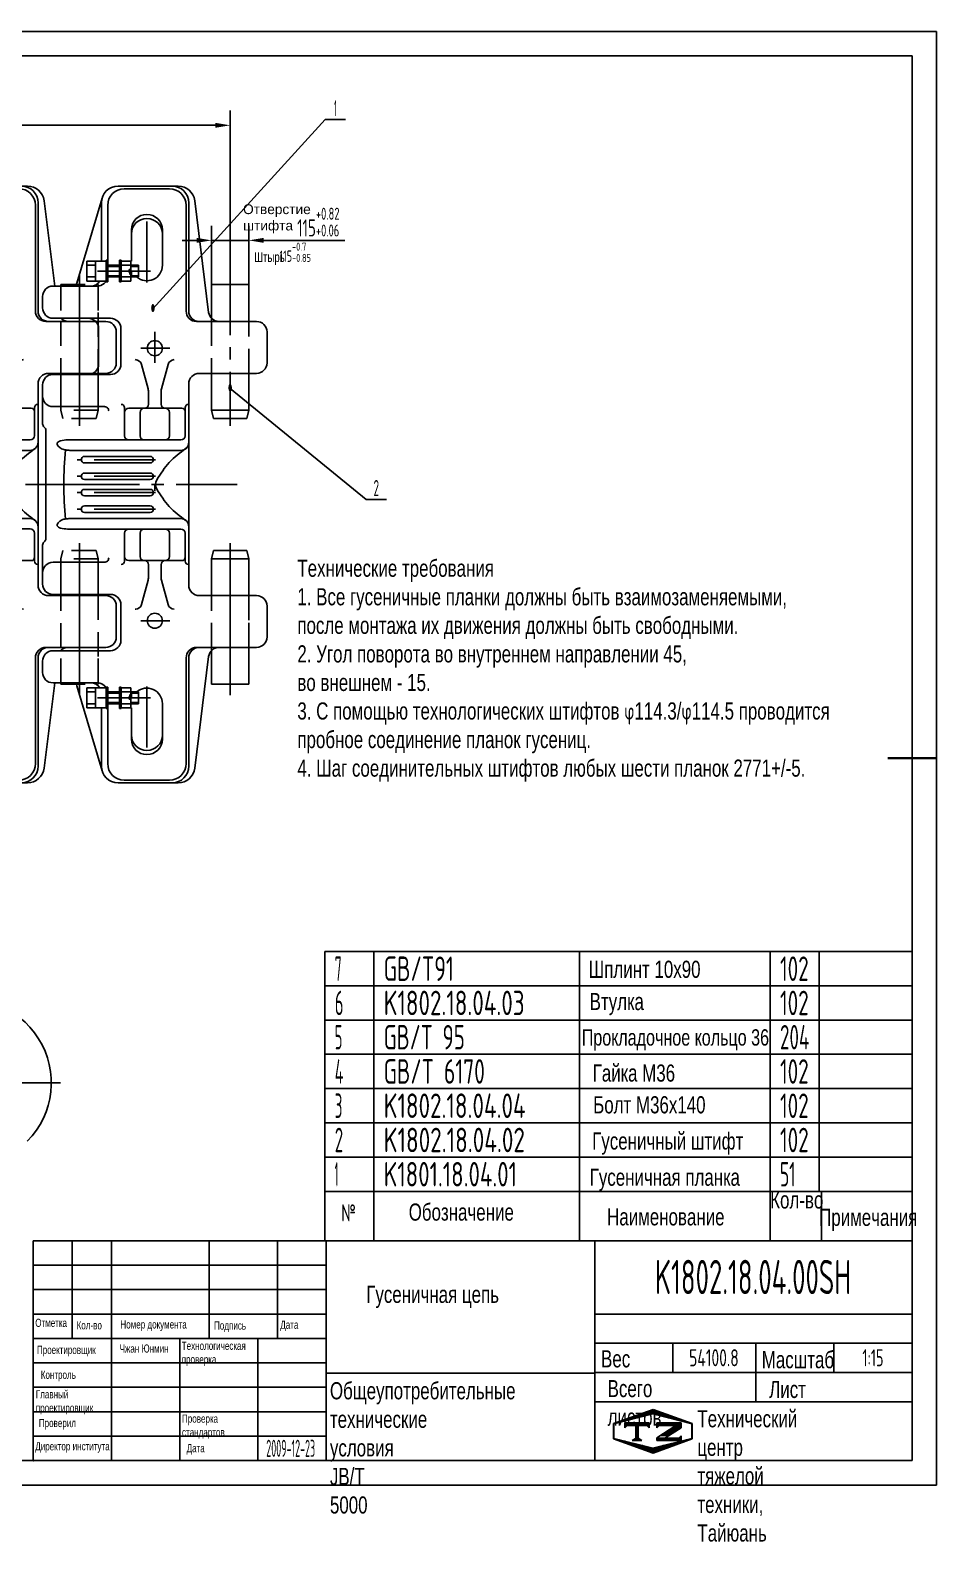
# Model space of a CAD drawing. Header units: millimetres. Extents: x -4 to 6304, y -174 to 4459.
# Drawn here: x 3521 to 6304, y -174 to 4459 of the extents above; entities that cross this region are included whole.
import ezdxf
from ezdxf.enums import TextEntityAlignment as Align

# ---------------------------------------------------------------- set-up
doc = ezdxf.new("R2010")
doc.units = ezdxf.units.MM
doc.header["$LTSCALE"] = 150
doc.linetypes.add('F', pattern=[0.75, 0.5, -0.25])
doc.linetypes.add('G', pattern=[2, 1.25, -0.25, 0.25, -0.25])
for name, color, linetype in [('01', 7, 'Continuous'), ('02', 1, 'Continuous'), ('04', 2, 'F'), ('05', 4, 'G'), ('08', 1, 'Continuous'), ('11', 3, 'Continuous'), ('THICK', 7, 'Continuous')]:
    doc.layers.add(name, color=color, linetype=linetype)
doc.styles.get("Standard").update_dxf_attribs({"font": 'isocp', "width": 0.707, "bigfont": 'intecad.shx'})
doc.dimstyles.new('INTE', dxfattribs={"dimscale": 15, "dimtxt": 3.5, "dimasz": 3, "dimexe": 3, "dimexo": 0, "dimgap": 1, "dimtad": 1, "dimdec": 3, "dimdsep": 46, "dimtxsty": 'Standard', "dimcen": 0, "dimclrd": 1, "dimclre": 1, "dimclrt": 3, "dimaunit": 1, "dimadec": 0, "dimazin": 0, "dimtfac": 1, "dimtmove": 0, "dimatfit": 0, "dimfxl": 1, "dimarcsym": 0})

# ---------------------------------------------------------------- blocks, each defined once
blk = doc.blocks.new('ytyyuyu')
for p, q in [((3306.2, 3276.2), (3121.5, 3276.2)), ((3279.3, 3268.2), (3140.8, 3268.2)), ((3306.2, 1447.2), (3121.5, 1447.2)), ((3279.3, 1455.2), (3140.8, 1455.2))]:
    blk.add_line(p, q)
at = {"layer": '01'}
for p, q in [((2995.5, 2979), (3072.6, 3239.6)), ((3070.5, 3225.2), (3070.5, 3046.1)), ((3356.8, 3231.4), (3389.3, 2969.7)), ((3257.5, 3141.9), (3257.5, 3033.4)), ((3057.8, 2969.7), (2922.3, 2969.7)), ((3098.3, 2871.2), (2922.3, 2871.2)), ((3546.3, 2861.2), (3362.3, 2861.2)), ((3174.4, 2744.2), (3175.7, 2744.1)), ((3098.3, 2698.7), (2922.3, 2698.7)), ((3213.6, 2655), (3193.7, 2729.3)), ((3255, 2655), (3274.8, 2729.3)), ((3546.3, 2702.2), (3370.3, 2702.2)), ((3215.3, 2608.2), (3215.3, 2642.1)), ((3253.3, 2608.2), (3253.3, 2642.1)), ((3080, 2600.2), (2922.3, 2600.2)), ((3141.2, 2597.2), (3141.2, 2511.2)), ((3317.3, 2595.2), (3154.2, 2595.2)), ((3327.3, 2597.2), (3327.3, 2511.2)), ((3338.3, 2607.2), (3337.3, 2607.2)), ((3189.1, 2582.2), (3189.1, 2511.2)), ((3279.5, 2582.2), (3279.5, 2511.2)), ((2900.3, 2527.2), (2900.3, 2196.2)), ((3314.3, 2498.2), (2966, 2498.2)), ((2979.6, 2466.1), (2974.1, 2466.1)), ((3313.3, 2466.1), (2979.6, 2466.1)), ((3330.9, 2473.4), (3327.8, 2470.8)), ((3220.3, 2447.7), (3018.3, 2447.7)), ((3220.3, 2427.7), (3018.3, 2427.7)), ((3220.3, 2396.7), (3018.3, 2396.7)), ((3220.3, 2376.7), (3018.3, 2376.7)), ((3220.3, 2346.7), (3018.3, 2346.7)), ((3220.3, 2326.7), (3018.3, 2326.7)), ((3234.3, 2361.7), (3234.3, 2341.7)), ((3254.3, 2361.7), (3234.3, 2361.7)), ((3220.3, 2295.7), (3018.3, 2295.7)), ((3220.3, 2275.7), (3018.3, 2275.7)), ((3314.3, 2225.2), (2966, 2225.2)), ((3313.3, 2257.2), (2974.1, 2257.2)), ((3330.9, 2249.9), (3327.8, 2252.5)), ((3141.2, 2126.1), (3141.2, 2212.2)), ((3189.1, 2141.2), (3189.1, 2212.2)), ((3279.5, 2141.2), (3279.5, 2212.2)), ((3327.3, 2126.1), (3327.3, 2212.2)), ((3080, 2123.2), (2922.3, 2123.2)), ((3317.3, 2128.2), (3154.2, 2128.2)), ((3215.3, 2115.2), (3215.3, 2081.2)), ((3253.3, 2115.2), (3253.3, 2081.2)), ((3338.3, 2116.1), (3337.3, 2116.1)), ((3213.6, 2068.3), (3193.7, 1994)), ((3255, 2068.3), (3274.8, 1994)), ((3098.3, 2024.7), (2922.3, 2024.7)), ((3546.3, 2021.2), (3370.3, 2021.2)), ((3174.4, 1979.2), (3175.7, 1979.2)), ((3546.3, 1862.2), (3362.3, 1862.2)), ((3098.3, 1852.2), (2922.3, 1852.2)), ((3057.8, 1753.7), (2922.3, 1753.7)), ((2995.5, 1744.3), (3072.6, 1483.7)), ((3356.8, 1491.9), (3389.3, 1753.7)), ((3070.5, 1498.2), (3070.5, 1677.3)), ((3257.5, 1581.4), (3257.5, 1689.9))]:
    blk.add_line(p, q, dxfattribs=at)
at = {"layer": '01', "color": 7, "linetype": 'Continuous'}
for p, q in [((3089.8, 3033.7), (3089.8, 3217.2)), ((3330.3, 2893.2), (3330.3, 3217.2)), ((3338.3, 2893.2), (3338.3, 3225.2)), ((3162.5, 3046.1), (3162.5, 3141.9)), ((2890.3, 2903.2), (2890.3, 2937.7)), ((3130.3, 2839.2), (3130.3, 2730.7)), ((3578.3, 2734.2), (3578.3, 2829.2)), ((2890.3, 2547.7), (2890.3, 2666.7)), ((3338.3, 2053.2), (3338.3, 2670.2)), ((2890.3, 2056.7), (2890.3, 2175.7)), ((3130.3, 1884.2), (3130.3, 1992.7)), ((3578.3, 1989.2), (3578.3, 1894.2)), ((2890.3, 1785.7), (2890.3, 1820.2)), ((2890.3, 1820.2), (2890.3, 1785.7)), ((3330.3, 1830.2), (3330.3, 1506.2)), ((3338.3, 1830.2), (3338.3, 1498.2)), ((3089.8, 1689.7), (3089.8, 1506.2)), ((3162.5, 1677.3), (3162.5, 1581.4))]:
    blk.add_line(p, q, dxfattribs=at)
at = {"layer": '01'}
for centre in [(3234.3, 2779.3), (3234.3, 1944.1)]:
    blk.add_circle(centre, 23, dxfattribs=at)
for centre, radius, start, end in [((3121.5, 3225.2), 51, 90, 180), ((3140.8, 3217.2), 51, 90, 180), ((3279.3, 3217.2), 51, 0, 90), ((3287.3, 3225.2), 51, 0, 90), ((3306.2, 3225.2), 51, 7.074, 90), ((3210, 3141.9), 47.5, 0, 180), ((3210, 3129.5), 47.5, 0, 180), ((3210, 3033.4), 47.5, 228.724, 0), ((2922.3, 2937.7), 32, 90, 180), ((2983.1, 2982.7), 13, 270, 343.5235), ((3038.5, 3001.7), 32, 270, 329.1799), ((3057.8, 3001.7), 32, 270, 352.8192), ((2922.3, 2903.2), 32, 180, 270), ((3362.3, 2893.2), 32, 180, 270), ((3370.3, 2893.2), 32, 180, 270), ((3098.3, 2839.2), 32, 0, 90), ((3431, 2893.2), 32, 223.4325, 270), ((3546.3, 2829.2), 32, 0, 90), ((3174.4, 2724.2), 20, 14.9501, 90), ((3294.1, 2724.2), 20, 90, 165.0499), ((3546.3, 2734.2), 32, 270, 0), ((2922.3, 2666.7), 32, 90, 180), ((3098.3, 2730.7), 32, 270, 0), ((3370.3, 2670.2), 32, 90, 180), ((3165.3, 2642.1), 50, 0, 14.9501), ((3303.3, 2642.1), 50, 165.0499, 180), ((2922.3, 2632.2), 32, 180, 270), ((3080, 2587.2), 13, 358.9191, 90), ((3131.2, 2597.2), 10, 0, 90), ((3154.2, 2582.2), 13, 90, 180), ((3202.1, 2582.2), 13, 90, 180), ((3202.3, 2608.2), 13, 270, 0), ((3266.3, 2608.2), 13, 180, 270), ((3266.5, 2582.2), 13, 0, 90), ((3317.3, 2585.2), 10, 0, 90), ((3337.3, 2597.2), 10, 90, 180), ((2903.3, 2547.7), 13, 180, 232.0201), ((2887.3, 2527.2), 13, 0, 52.0201), ((3154.2, 2511.2), 13, 180, 270), ((3202.1, 2511.2), 13, 180, 270), ((3266.5, 2511.2), 13, 270, 0), ((3314.3, 2511.2), 13, 270, 0), ((3955.3, 2361.7), 1000, 173.9215, 186.0785), ((3313.3, 2491.1), 25, 270, 0), ((3018.3, 2437.7), 10, 90, 270), ((3220.3, 2437.7), 10, 270, 90), ((3018.3, 2386.7), 10, 90, 270), ((3220.3, 2386.7), 10, 270, 90), ((3261.8, 2361.4), 25.6, 146.5529, 213.7175), ((3018.3, 2336.7), 10, 90, 270), ((3220.3, 2336.7), 10, 270, 90), ((3018.3, 2285.7), 10, 90, 270), ((3220.3, 2285.7), 10, 270, 90), ((3154.2, 2212.2), 13, 90, 180), ((3202.1, 2212.2), 13, 90, 180), ((3266.5, 2212.2), 13, 0, 90), ((3313.3, 2232.2), 25, 0, 90), ((3314.3, 2212.2), 13, 0, 90), ((2903.3, 2175.7), 13, 127.9799, 180), ((2887.3, 2196.2), 13, 307.9799, 0), ((3080, 2136.2), 13, 270, 1.0809), ((3154.2, 2141.2), 13, 180, 270), ((3202.1, 2141.2), 13, 180, 270), ((3266.5, 2141.2), 13, 270, 0), ((3317.3, 2138.2), 10, 270, 0), ((2922.3, 2091.2), 32, 90, 180), ((3131.2, 2126.1), 10, 270, 0), ((3202.3, 2115.2), 13, 0, 90), ((3266.3, 2115.2), 13, 90, 180), ((3337.3, 2126.1), 10, 180, 270), ((2922.3, 2056.7), 32, 180, 270), ((3165.3, 2081.2), 50, 345.0499, 0), ((3303.3, 2081.2), 50, 180, 194.9501), ((3370.3, 2053.2), 32, 180, 270), ((3098.3, 1992.7), 32, 0, 90), ((3174.4, 1999.2), 20, 270, 345.0499), ((3294.1, 1999.2), 20, 194.9501, 270), ((3546.3, 1989.2), 32, 0, 90), ((3098.3, 1884.2), 32, 270, 0), ((3362.3, 1830.2), 32, 90, 180), ((3370.3, 1830.2), 32, 90, 180), ((3431, 1830.2), 32, 90, 136.5675), ((3546.3, 1894.2), 32, 270, 0), ((2922.3, 1820.2), 32, 90, 180), ((2922.3, 1785.7), 32, 180, 270), ((2983.1, 1740.7), 13, 16.4765, 90), ((3038.5, 1721.7), 32, 30.8201, 90), ((3057.8, 1721.7), 32, 30.8201, 90), ((3210, 1689.9), 47.5, 0, 131.276), ((3210, 1593.8), 47.5, 180, 0), ((3210, 1581.4), 47.5, 180, 0), ((3121.5, 1498.2), 51, 180, 270), ((3140.8, 1506.2), 51, 180, 270), ((3279.3, 1506.2), 51, 270, 0), ((3287.3, 1498.2), 51, 270, 0), ((3306.2, 1498.2), 51, 270, 352.926)]:
    blk.add_arc(centre, radius, start, end, dxfattribs=at)
for points in [[(2966, 2498.2), (2945.1, 2495.2), (2935.3, 2488.8), (2948.4, 2471), (2961.8, 2467.4), (2974.1, 2466.1)], [(3329.4, 2472.1), (3278.8, 2429.4), (3240.5, 2375.5)], [(3329.4, 2251.2), (3278.8, 2294), (3240.5, 2347.2)], [(2966, 2225.2), (2945.1, 2228.1), (2935.3, 2234.5), (2948.4, 2252.4), (2961.8, 2255.9), (2974.1, 2257.2)]]:
    blk.add_spline(points, degree=3, dxfattribs=at)
at = {"layer": '05', "color": 4, "linetype": 'G'}
for p, q in [((3210, 2980.5), (3210, 3196)), ((3003.3, 2586), (3003.3, 2988.1)), ((3465.3, 2880), (3465.3, 2682.5)), ((3234.3, 2734.2), (3234.3, 2829.2)), ((3279.9, 2779.3), (3191.5, 2779.3)), ((3236.3, 2437.7), (2996.6, 2437.7)), ((3236.3, 2386.7), (2996.6, 2386.7)), ((3486.9, 2361.7), (2871.9, 2361.7)), ((3236.3, 2336.7), (2996.6, 2336.7)), ((3236.3, 2285.7), (2996.6, 2285.7)), ((3003.3, 1736.5), (3003.3, 2141.4)), ((3465.3, 1843.3), (3465.3, 2040.8)), ((3279.9, 1944.1), (3191.5, 1944.1)), ((3210, 1742.9), (3210, 1527.4))]:
    blk.add_line(p, q, dxfattribs=at)
blk = doc.blocks.new('*U1', base_point=(552.4, 475.3))
at = {"layer": '01'}
for p, q in [((552.4, 475.3), (437.4, 475.3)), ((437.4, 475.3), (444.1, 450.3)), ((552.4, 475.3), (545.7, 450.3)), ((545.7, 450.3), (444.1, 450.3))]:
    blk.add_line(p, q, dxfattribs=at)
blk = doc.blocks.new('drrrty')
for p, q in [((3721.7, 2667.9), (3836.7, 2667.9)), ((3721.7, 2554.9), (3721.7, 2667.9)), ((3836.7, 2554.9), (3836.7, 2667.9)), ((3721.7, 2282.9), (3721.7, 2395.9)), ((3836.7, 2282.9), (3836.7, 2395.9))]:
    blk.add_line(p, q)
at = {"layer": '04', "color": 2, "linetype": 'F'}
for p, q in [((3721.7, 2554.9), (3721.7, 2395.9)), ((3836.7, 2395.9), (3836.7, 2554.9))]:
    blk.add_line(p, q, dxfattribs=at)
at = {"layer": '05', "color": 4, "linetype": 'G'}
blk.add_line((3779.2, 2700.9), (3779.2, 2235.6), dxfattribs=at)
blk.add_blockref('*U1', (3836.7, 2282.9))
blk = doc.blocks.new('rtyryrtyrrt')
for p, q in [((1768.2, 3284.4), (1583.5, 3284.4)), ((1741.3, 3276.4), (1602.8, 3276.4)), ((1768.2, 1455.4), (1583.5, 1455.4)), ((1741.3, 1463.4), (1602.8, 1463.4))]:
    blk.add_line(p, q)
at = {"layer": '01'}
for p, q in [((1457.5, 2987.2), (1534.6, 3247.8)), ((1532.5, 3233.4), (1532.5, 3054.3)), ((1818.8, 3239.7), (1861.3, 2897.4)), ((1719.5, 3150.2), (1719.5, 3041.6)), ((1519.8, 2977.9), (1384.3, 2977.9)), ((1560.3, 2879.4), (1384.3, 2879.4)), ((2008.3, 2869.4), (1824.3, 2869.4)), ((1636.4, 2752.4), (1637.7, 2752.3)), ((1675.6, 2663.2), (1655.7, 2737.5)), ((1717, 2663.2), (1736.8, 2737.5)), ((1560.3, 2706.9), (1384.3, 2706.9)), ((2008.3, 2710.4), (1832.3, 2710.4)), ((1677.3, 2616.4), (1677.3, 2650.3)), ((1715.3, 2616.4), (1715.3, 2650.3)), ((1542, 2608.4), (1384.3, 2608.4)), ((1603.2, 2605.4), (1603.2, 2519.4)), ((1779.4, 2603.4), (1616.2, 2603.4)), ((1789.4, 2605.4), (1789.4, 2519.4)), ((1800.3, 2615.4), (1799.4, 2615.4)), ((1651.1, 2590.4), (1651.1, 2519.4)), ((1741.5, 2590.4), (1741.5, 2519.4)), ((1362.3, 2535.4), (1362.3, 2204.4)), ((1776.4, 2506.4), (1428.1, 2506.4)), ((1441.7, 2474.3), (1436.1, 2474.3)), ((1775.3, 2474.3), (1441.7, 2474.3)), ((1682.3, 2455.9), (1480.3, 2455.9)), ((1793, 2481.7), (1789.8, 2479)), ((1682.3, 2435.9), (1480.3, 2435.9)), ((1682.3, 2404.9), (1480.3, 2404.9)), ((1682.3, 2384.9), (1480.3, 2384.9)), ((1716.3, 2369.9), (1696.3, 2369.9)), ((1696.3, 2369.9), (1696.3, 2349.9)), ((1682.3, 2354.9), (1480.3, 2354.9)), ((1682.3, 2334.9), (1480.3, 2334.9)), ((1682.3, 2303.9), (1480.3, 2303.9)), ((1682.3, 2283.9), (1480.3, 2283.9)), ((1776.4, 2233.4), (1428.1, 2233.4)), ((1775.3, 2265.4), (1436.1, 2265.4)), ((1793, 2258.1), (1789.8, 2260.8)), ((1603.2, 2134.4), (1603.2, 2220.4)), ((1651.1, 2149.4), (1651.1, 2220.4)), ((1741.5, 2149.4), (1741.5, 2220.4)), ((1789.4, 2134.4), (1789.4, 2220.4)), ((1542, 2131.4), (1384.3, 2131.4)), ((1779.4, 2136.4), (1616.2, 2136.4)), ((1677.3, 2123.4), (1677.3, 2089.4)), ((1715.3, 2123.4), (1715.3, 2089.4)), ((1800.3, 2124.4), (1799.4, 2124.4)), ((1675.6, 2076.5), (1655.7, 2002.2)), ((1717, 2076.5), (1736.8, 2002.2)), ((1560.3, 2032.9), (1384.3, 2032.9)), ((2008.3, 2029.4), (1832.3, 2029.4)), ((1636.4, 1987.4), (1637.7, 1987.4)), ((1560.3, 1860.4), (1384.3, 1860.4)), ((2008.3, 1870.4), (1824.3, 1870.4)), ((1818.8, 1500.1), (1861.3, 1842.3)), ((1519.8, 1761.9), (1384.3, 1761.9)), ((1457.5, 1752.6), (1534.6, 1491.9)), ((1532.5, 1506.4), (1532.5, 1685.5)), ((1719.5, 1589.6), (1719.5, 1698.1))]:
    blk.add_line(p, q, dxfattribs=at)
at = {"layer": '01', "color": 7, "linetype": 'Continuous'}
for p, q in [((1551.8, 3041.9), (1551.8, 3225.4)), ((1792.3, 2901.4), (1792.3, 3225.4)), ((1800.3, 2901.4), (1800.3, 3233.4)), ((1624.5, 3054.3), (1624.5, 3150.2)), ((1352.3, 2911.4), (1352.3, 2945.9)), ((1523.8, 2847.4), (1523.8, 2738.9)), ((1592.3, 2847.4), (1592.3, 2738.9)), ((2040.3, 2742.4), (2040.3, 2837.4)), ((1352.3, 2555.9), (1352.3, 2674.9)), ((1800.3, 2061.4), (1800.3, 2678.4)), ((1352.3, 2064.9), (1352.3, 2183.9)), ((1592.3, 1892.4), (1592.3, 2000.9)), ((2040.3, 1997.4), (2040.3, 1902.4)), ((1352.3, 1828.4), (1352.3, 1793.9)), ((1352.3, 1793.9), (1352.3, 1828.4)), ((1792.3, 1838.4), (1792.3, 1514.4)), ((1800.3, 1838.4), (1800.3, 1506.4)), ((1551.8, 1685.5), (1551.8, 1514.4)), ((1624.5, 1685.5), (1624.5, 1589.6))]:
    blk.add_line(p, q, dxfattribs=at)
at = {"layer": '01'}
for centre in [(1696.3, 2787.5), (1696.3, 1952.3)]:
    blk.add_circle(centre, 23, dxfattribs=at)
for centre, radius, start, end in [((1583.5, 3233.4), 51, 90, 180), ((1602.8, 3225.4), 51, 90, 180), ((1741.3, 3225.4), 51, 0, 90), ((1749.3, 3233.4), 51, 0, 90), ((1768.2, 3233.4), 51, 7.074, 90), ((1672, 3150.2), 47.5, 0, 180), ((1672, 3137.7), 47.5, 0, 180), ((1672, 3041.6), 47.5, 228.6969, 0), ((1384.3, 2945.9), 32, 90, 180), ((1445.1, 2990.9), 13, 270, 343.5235), ((1500.5, 3009.9), 32, 270, 329.1799), ((1519.8, 3009.9), 32, 270, 352.8192), ((1384.3, 2911.4), 32, 180, 270), ((1491.8, 2847.4), 32, 0, 90), ((1560.3, 2847.4), 32, 0, 90), ((1824.3, 2901.4), 32, 180, 270), ((1832.3, 2901.4), 32, 180, 270), ((1893.1, 2901.4), 32, 187.074, 270), ((2008.3, 2837.4), 32, 0, 90), ((1491.8, 2738.9), 32, 270, 0), ((1560.3, 2738.9), 32, 270, 0), ((1636.4, 2732.4), 20, 14.9501, 90), ((1756.1, 2732.4), 20, 90, 165.0499), ((2008.3, 2742.4), 32, 270, 0), ((1384.3, 2674.9), 32, 90, 180), ((1832.3, 2678.4), 32, 90, 180), ((1627.3, 2650.3), 50, 0, 14.9501), ((1765.3, 2650.3), 50, 165.0499, 180), ((1384.3, 2640.4), 32, 180, 270), ((1542, 2595.4), 13, 358.9191, 90), ((1593.2, 2605.4), 10, 0, 90), ((1616.2, 2590.4), 13, 90, 180), ((1664.1, 2590.4), 13, 90, 180), ((1664.3, 2616.4), 13, 270, 0), ((1728.3, 2616.4), 13, 180, 270), ((1728.5, 2590.4), 13, 0, 90), ((1779.4, 2593.4), 10, 0, 90), ((1799.4, 2605.4), 10, 90, 180), ((1365.3, 2555.9), 13, 180, 232.0201), ((1349.3, 2535.4), 13, 0, 52.0201), ((1616.2, 2519.4), 13, 180, 270), ((1664.1, 2519.4), 13, 180, 270), ((1728.5, 2519.4), 13, 270, 0), ((1776.4, 2519.4), 13, 270, 0), ((2417.3, 2369.9), 1000, 173.9215, 186.0785), ((1480.3, 2445.9), 10, 90, 270), ((1682.3, 2445.9), 10, 270, 90), ((1775.3, 2499.3), 25, 270, 0), ((1480.3, 2394.9), 10, 90, 270), ((1682.3, 2394.9), 10, 270, 90), ((1723.8, 2369.6), 25.6, 146.5529, 213.7175), ((1480.3, 2344.9), 10, 90, 270), ((1682.3, 2344.9), 10, 270, 90), ((1480.3, 2293.9), 10, 90, 270), ((1682.3, 2293.9), 10, 270, 90), ((1616.2, 2220.4), 13, 90, 180), ((1664.1, 2220.4), 13, 90, 180), ((1728.5, 2220.4), 13, 0, 90), ((1775.3, 2240.4), 25, 0, 90), ((1776.4, 2220.4), 13, 0, 90), ((1365.3, 2183.9), 13, 127.9799, 180), ((1349.3, 2204.4), 13, 307.9799, 0), ((1384.3, 2099.4), 32, 90, 180), ((1542, 2144.4), 13, 270, 1.0809), ((1593.2, 2134.4), 10, 270, 0), ((1616.2, 2149.4), 13, 180, 270), ((1664.1, 2149.4), 13, 180, 270), ((1664.3, 2123.4), 13, 0, 90), ((1728.3, 2123.4), 13, 90, 180), ((1728.5, 2149.4), 13, 270, 0), ((1779.4, 2146.4), 10, 270, 0), ((1799.4, 2134.4), 10, 180, 270), ((1627.3, 2089.4), 50, 345.0499, 0), ((1765.3, 2089.4), 50, 180, 194.9501), ((1384.3, 2064.9), 32, 180, 270), ((1832.3, 2061.4), 32, 180, 270), ((1560.3, 2000.9), 32, 0, 90), ((1636.4, 2007.4), 20, 270, 345.0499), ((1756.1, 2007.4), 20, 194.9501, 270), ((2008.3, 1997.4), 32, 0, 90), ((2008.3, 1902.4), 32, 270, 0), ((1384.3, 1828.4), 32, 90, 180), ((1560.3, 1892.4), 32, 270, 0), ((1824.3, 1838.4), 32, 90, 180), ((1832.3, 1838.4), 32, 90, 180), ((1893.1, 1838.4), 32, 90, 172.926), ((1384.3, 1793.9), 32, 180, 270), ((1445.1, 1748.9), 13, 16.4765, 90), ((1500.5, 1729.9), 32, 30.8201, 90), ((1519.8, 1729.9), 32, 30.8201, 90), ((1672, 1698.1), 47.5, 0, 131.3031), ((1672, 1602), 47.5, 180, 0), ((1672, 1589.6), 47.5, 180, 0), ((1583.5, 1506.4), 51, 180, 270), ((1602.8, 1514.4), 51, 180, 270), ((1741.3, 1514.4), 51, 270, 0), ((1749.3, 1506.4), 51, 270, 0), ((1768.2, 1506.4), 51, 270, 352.926)]:
    blk.add_arc(centre, radius, start, end, dxfattribs=at)
for points in [[(1428.1, 2506.4), (1407.2, 2503.5), (1397.3, 2497), (1410.4, 2479.2), (1423.8, 2475.7), (1436.1, 2474.3)], [(1791.4, 2480.3), (1740.8, 2437.6), (1702.5, 2383.8)], [(1791.4, 2259.4), (1740.8, 2302.2), (1702.6, 2355.4)], [(1428.1, 2233.4), (1407.2, 2236.3), (1397.3, 2242.7), (1410.4, 2260.6), (1423.8, 2264.1), (1436.1, 2265.4)]]:
    blk.add_spline(points, degree=3, dxfattribs=at)
at = {"layer": '04', "color": 2, "linetype": 'F'}
for p, q in [((1407.8, 2977.9), (1407.8, 2879.4)), ((1522.8, 2977.9), (1522.8, 2879.4)), ((1407.8, 2706.9), (1407.8, 2608.4)), ((1522.8, 2706.9), (1522.8, 2608.4)), ((1407.8, 2032.9), (1407.8, 2131.4)), ((1522.8, 2032.9), (1522.8, 2131.4)), ((1869.8, 1870.4), (1869.8, 2029.4)), ((1984.8, 1870.4), (1984.8, 2029.4)), ((1407.8, 1761.9), (1407.8, 1860.4)), ((1522.8, 1761.9), (1522.8, 1860.4))]:
    blk.add_line(p, q, dxfattribs=at)
at = {"layer": '05', "color": 4, "linetype": 'G'}
for p, q in [((1672, 2988.7), (1672, 3204.2)), ((1465.3, 2594.3), (1465.3, 2996.3)), ((1696.3, 2742.4), (1696.3, 2837.4)), ((1742, 2787.5), (1653.5, 2787.5)), ((1698.3, 2445.9), (1458.6, 2445.9)), ((1948.9, 2369.9), (1333.9, 2369.9)), ((1698.3, 2394.9), (1458.6, 2394.9)), ((1698.3, 2344.9), (1458.6, 2344.9)), ((1698.3, 2293.9), (1458.6, 2293.9)), ((1465.3, 1744.8), (1465.3, 2149.6)), ((1927.3, 1851.5), (1927.3, 2049)), ((1742, 1952.3), (1653.5, 1952.3)), ((1672, 1751.1), (1672, 1535.6))]:
    blk.add_line(p, q, dxfattribs=at)
blk = doc.blocks.new('erty')
at = {"layer": '01', "color": 7, "linetype": 'Continuous'}
for p, q in [((3491.7, 1707.7), (3491.7, 1738.1)), ((3491.7, 1738.1), (3518.2, 1738.1)), ((3518.2, 1725.7), (3491.7, 1725.7)), ((3550.2, 1707.7), (3550.2, 1740.7)), ((3550.2, 1740.7), (3555.2, 1740.7)), ((3550.2, 1738.1), (3550.2, 1707.7)), ((3550.2, 1738.1), (3550.2, 1707.7)), ((3555.2, 1740.7), (3555.2, 1674.7)), ((3491.7, 1707.7), (3491.7, 1677.3)), ((3518.2, 1689.7), (3491.7, 1689.7)), ((3491.7, 1677.3), (3518.2, 1677.3)), ((3550.2, 1677.3), (3550.2, 1707.7)), ((3550.2, 1677.3), (3550.2, 1707.7)), ((3550.2, 1707.7), (3550.2, 1674.7)), ((3550.2, 1674.7), (3555.2, 1674.7))]:
    blk.add_line(p, q, dxfattribs=at)
at = {"layer": '01'}
for p, q in [((3550.2, 1738.1), (3518.2, 1738.1)), ((3518.2, 1677.3), (3518.2, 1738.1)), ((3550.2, 1677.3), (3518.2, 1677.3))]:
    blk.add_line(p, q, dxfattribs=at)
at = {"layer": '04'}
for p, q in [((3591.2, 1725.7), (3555.2, 1725.7)), ((3591.2, 1722.1), (3555.2, 1722.1)), ((3591.2, 1693.3), (3555.2, 1693.3)), ((3591.2, 1689.7), (3555.2, 1689.7))]:
    blk.add_line(p, q, dxfattribs=at)
at = {"layer": '04', "color": 2, "linetype": 'F'}
for p, q in [((3591.2, 1707.7), (3591.2, 1740.7)), ((3591.2, 1740.7), (3596.2, 1740.7)), ((3591.2, 1738.1), (3591.2, 1707.7)), ((3596.2, 1740.7), (3596.2, 1674.7)), ((3625.9, 1738.1), (3596.2, 1738.1)), ((3596.2, 1738.1), (3596.2, 1707.7)), ((3625.9, 1725.7), (3596.2, 1725.7)), ((3596.2, 1725.7), (3649.2, 1725.7)), ((3623.4, 1717.3), (3628.3, 1718.7)), ((3623.4, 1707.7), (3623.4, 1717.3)), ((3625.9, 1707.7), (3625.9, 1738.1)), ((3649.2, 1722.1), (3625.9, 1722.1)), ((3628.3, 1707.7), (3628.3, 1718.7)), ((3649.2, 1725.7), (3649.2, 1707.7)), ((3591.2, 1677.3), (3591.2, 1707.7)), ((3591.2, 1707.7), (3591.2, 1674.7)), ((3591.2, 1674.7), (3596.2, 1674.7)), ((3625.9, 1677.3), (3596, 1677.3)), ((3596.2, 1677.3), (3596.2, 1707.7)), ((3625.9, 1689.7), (3596.2, 1689.7)), ((3596.2, 1689.7), (3649.2, 1689.7)), ((3625.9, 1711.7), (3621, 1711.7)), ((3621, 1711.7), (3621, 1703.3)), ((3621, 1703.3), (3625.9, 1703.3)), ((3625.9, 1707.7), (3625.9, 1677.3)), ((3649.2, 1693.3), (3625.9, 1693.3)), ((3649.2, 1689.7), (3649.2, 1707.7))]:
    blk.add_line(p, q, dxfattribs=at)
blk.add_circle((3625.9, 1707.7), 2.44, dxfattribs=at)
at = {"layer": '05'}
for p, q in [((3523.9, 1707.7), (3686.1, 1707.7)), ((3615.9, 1707.7), (3554.1, 1707.7))]:
    blk.add_line(p, q, dxfattribs=at)
blk = doc.blocks.new('rethty')
at = {"layer": '04', "color": 2, "linetype": 'F'}
for p, q in [((5183.2, 2202.1), (5189.9, 2227.1)), ((5291.5, 2227.1), (5189.9, 2227.1)), ((5298.2, 2202.1), (5291.5, 2227.1)), ((5183.2, 1817.1), (5183.2, 2202.1)), ((5298.2, 2202.1), (5183.2, 2202.1)), ((5298.2, 2202.1), (5298.2, 1817.1)), ((5183.2, 1817.1), (5298.2, 1817.1))]:
    blk.add_line(p, q, dxfattribs=at)
at = {"layer": '05', "color": 4, "linetype": 'G'}
blk.add_line((5240.7, 1784.2), (5240.7, 2249.5), dxfattribs=at)
blk = doc.blocks.new('*D74')
at = {"layer": '08', "color": 1, "lineweight": -2, "ltscale": 1.5}
for p, q in [((4076.8, 3679.1), (4076.8, 3859.7)), ((4191.8, 3679.1), (4191.8, 3859.7)), ((4031.8, 3814.7), (3986.8, 3814.7)), ((4076.8, 3814.7), (4191.8, 3814.7)), ((4236.8, 3814.7), (4485.5, 3814.7))]:
    blk.add_line(p, q, dxfattribs=at)
at = {"layer": '08', "color": 1, "ltscale": 1.5}
for points in [[(4031.8, 3822.2), (4031.8, 3807.2), (4076.8, 3814.7)], [(4236.8, 3822.2), (4236.8, 3807.2), (4191.8, 3814.7)]]:
    blk.add_solid(points, dxfattribs=at)
at = {"layer": 'Defpoints', "color": 0, "ltscale": 1.5}
for p in [(4191.8, 3814.7), (4076.8, 3679.1), (4191.8, 3679.1)]:
    blk.add_point(p, dxfattribs=at)
at = {"layer": '08', "color": 3, "ltscale": 1.5, "insert": (4404.6, 3870.7), "char_height": 52.5, "attachment_point": 5}
blk.add_mtext('115{\\C3;\\H0.7x;\\S+0.82^ +0.06;}', dxfattribs=at)
blk = doc.blocks.new('*D75')
at = {"layer": '08', "color": 1, "lineweight": -2, "ltscale": 1.5}
for p, q in [((1364.7, 3697.5), (1364.7, 4212.4)), ((4134.3, 3712), (4134.3, 4212.4)), ((4089.3, 4167.4), (1409.7, 4167.4))]:
    blk.add_line(p, q, dxfattribs=at)
at = {"layer": '08', "color": 1, "ltscale": 1.5}
for points in [[(1409.7, 4174.9), (1409.7, 4159.9), (1364.7, 4167.4)], [(4089.3, 4174.9), (4089.3, 4159.9), (4134.3, 4167.4)]]:
    blk.add_solid(points, dxfattribs=at)
at = {"layer": 'Defpoints', "color": 0, "ltscale": 1.5}
for p in [(1364.7, 4167.4), (4134.3, 3712), (1364.7, 3697.5)]:
    blk.add_point(p, dxfattribs=at)
at = {"layer": '08', "color": 3, "ltscale": 1.5, "insert": (2749.5, 4208.7), "char_height": 52.5, "attachment_point": 5}
blk.add_mtext('2771{\\C3;%%p5}', dxfattribs=at)
blk = doc.blocks.new('*U87')
at = {"layer": '01', "const_width": 0.5}
for points in [[(210, 297), (210, 287)], [(0, 148.5), (30, 148.5)], [(420, 148.5), (410, 148.5)], [(210, 0), (210, 10)]]:
    blk.add_lwpolyline(points, dxfattribs=at)
at = {"layer": '01'}
for points in [[(415, 292), (25, 292)], [(25, 292), (25, 5)], [(415, 5), (415, 292)], [(25, 5), (415, 5)]]:
    blk.add_lwpolyline(points, dxfattribs=at)
at = {"layer": '02'}
for points in [[(420, 297), (0, 297)], [(0, 297), (0, 0)], [(420, 0), (420, 297)], [(0, 0), (420, 0)]]:
    blk.add_lwpolyline(points, dxfattribs=at)
blk = doc.blocks.new('*U89')
at = {"layer": '01'}
for p, q in [((0, -105), (0, 0)), ((1800, -105), (1800, 0))]:
    blk.add_line(p, q, dxfattribs=at)
at = {"layer": '02'}
for p, q in [((0, 0), (150, 0)), ((150, -105), (150, 0)), ((150, 0), (780, 0)), ((780, -105), (780, 0)), ((780, 0), (1365, 0)), ((1365, -105), (1365, 0)), ((1365, 0), (1515, 0)), ((1515, -105), (1515, 0)), ((1515, 0), (1800, 0))]:
    blk.add_line(p, q, dxfattribs=at)
blk = doc.blocks.new('*U90')
at = {"layer": '01'}
for p, q in [((0, -105), (0, 0)), ((1800, -105), (1800, 0))]:
    blk.add_line(p, q, dxfattribs=at)
at = {"layer": '02'}
for p, q in [((0, 0), (150, 0)), ((150, -105), (150, 0)), ((150, 0), (780, 0)), ((780, -105), (780, 0)), ((780, 0), (1365, 0)), ((1365, -105), (1365, 0)), ((1365, 0), (1515, 0)), ((1515, -105), (1515, 0)), ((1515, 0), (1800, 0))]:
    blk.add_line(p, q, dxfattribs=at)
blk = doc.blocks.new('*U91')
at = {"layer": '01'}
for p, q in [((0, -105), (0, 0)), ((1800, -105), (1800, 0))]:
    blk.add_line(p, q, dxfattribs=at)
at = {"layer": '02'}
for p, q in [((0, 0), (150, 0)), ((150, -105), (150, 0)), ((150, 0), (780, 0)), ((780, -105), (780, 0)), ((780, 0), (1365, 0)), ((1365, -105), (1365, 0)), ((1365, 0), (1515, 0)), ((1515, -105), (1515, 0)), ((1515, 0), (1800, 0))]:
    blk.add_line(p, q, dxfattribs=at)
blk = doc.blocks.new('*U92')
at = {"layer": '01'}
for p, q in [((0, -105), (0, 0)), ((1800, -105), (1800, 0))]:
    blk.add_line(p, q, dxfattribs=at)
at = {"layer": '02'}
for p, q in [((0, 0), (150, 0)), ((150, -105), (150, 0)), ((150, 0), (780, 0)), ((780, -105), (780, 0)), ((780, 0), (1365, 0)), ((1365, -105), (1365, 0)), ((1365, 0), (1515, 0)), ((1515, -105), (1515, 0)), ((1515, 0), (1800, 0))]:
    blk.add_line(p, q, dxfattribs=at)
blk = doc.blocks.new('*U93')
at = {"layer": '01'}
for p, q in [((0, -105), (0, 0)), ((1800, -105), (1800, 0))]:
    blk.add_line(p, q, dxfattribs=at)
at = {"layer": '02'}
for p, q in [((0, 0), (150, 0)), ((150, -105), (150, 0)), ((150, 0), (780, 0)), ((780, -105), (780, 0)), ((780, 0), (1365, 0)), ((1365, -105), (1365, 0)), ((1365, 0), (1515, 0)), ((1515, -105), (1515, 0)), ((1515, 0), (1800, 0))]:
    blk.add_line(p, q, dxfattribs=at)
blk = doc.blocks.new('*U94')
at = {"layer": '01'}
for p, q in [((0, -105), (0, 0)), ((1800, -105), (1800, 0))]:
    blk.add_line(p, q, dxfattribs=at)
at = {"layer": '02'}
for p, q in [((0, 0), (150, 0)), ((150, -105), (150, 0)), ((150, 0), (780, 0)), ((780, -105), (780, 0)), ((780, 0), (1365, 0)), ((1365, -105), (1365, 0)), ((1365, 0), (1515, 0)), ((1515, -105), (1515, 0)), ((1515, 0), (1800, 0))]:
    blk.add_line(p, q, dxfattribs=at)
blk = doc.blocks.new('*U95')
at = {"layer": '01'}
for p, q in [((0, -105), (0, 0)), ((0, 0), (150, 0)), ((150, 0), (780, 0)), ((780, 0), (1365, 0)), ((1365, 0), (1515, 0)), ((1515, 0), (1800, 0)), ((1800, -105), (1800, 0))]:
    blk.add_line(p, q, dxfattribs=at)
at = {"layer": '02'}
for p, q in [((150, -105), (150, 0)), ((780, -105), (780, 0)), ((1365, -105), (1365, 0)), ((1515, -105), (1515, 0))]:
    blk.add_line(p, q, dxfattribs=at)
blk = doc.blocks.new('*X99')
at = {"color": 0}
for p, q in [((127.06, 7.8), (132.06, 7.8)), ((127.06, 7.5), (132.06, 7.5)), ((127.06, 7.2), (127.32, 7.2)), ((129.23, 6.3), (131.04, 6.3)), ((129.7, 6.6), (131.51, 6.6)), ((130.16, 6.9), (131.98, 6.9)), ((130.62, 7.2), (132.06, 7.2)), ((127.84, 5.4), (129.64, 5.4)), ((128.3, 5.7), (130.1, 5.7)), ((128.77, 6), (130.57, 6))]:
    blk.add_line(p, q, dxfattribs=at)
blk = doc.blocks.new('*X100')
at = {"color": 0}
for p, q in [((127.06, 4.8), (132.06, 4.8)), ((127.06, 4.5), (132.06, 4.5)), ((131.84, 5.1), (132.06, 5.1))]:
    blk.add_line(p, q, dxfattribs=at)
blk = doc.blocks.new('*X98')
at = {"color": 0}
for p, q in [((122.34, 4.5), (123.72, 4.5)), ((122.82, 4.8), (123.24, 4.8))]:
    blk.add_line(p, q, dxfattribs=at)
blk = doc.blocks.new('*X97')
at = {"color": 0}
for p, q in [((120.53, 7.8), (125.53, 7.8)), ((120.53, 7.5), (125.53, 7.5)), ((120.53, 7.2), (120.79, 7.2)), ((125.27, 7.2), (125.53, 7.2))]:
    blk.add_line(p, q, dxfattribs=at)
blk = doc.blocks.new('*X96')
at = {"color": 0}
for p, q in [((122.38, 9.3), (124.32, 9.3)), ((123.24, 9.6), (125.52, 9.6)), ((124.1, 9.9), (128.52, 9.9)), ((124.97, 10.2), (127.67, 10.2)), ((125.83, 10.5), (126.82, 10.5)), ((127.02, 9.6), (129.37, 9.6)), ((128.22, 9.3), (130.22, 9.3)), ((118.22, 7.8), (118.32, 7.8)), ((118.22, 7.5), (118.27, 7.5)), ((118.22, 7.2), (118.27, 7.2)), ((118.22, 6.9), (118.27, 6.9)), ((118.22, 6.6), (118.27, 6.6)), ((118.22, 6.3), (118.27, 6.3)), ((118.94, 8.1), (119.52, 8.1)), ((119.8, 8.4), (120.72, 8.4)), ((120.66, 8.7), (121.92, 8.7)), ((121.52, 9), (123.12, 9)), ((129.42, 9), (131.07, 9)), ((130.62, 8.7), (131.92, 8.7)), ((131.82, 8.4), (132.77, 8.4)), ((133.02, 8.1), (133.62, 8.1)), ((134.22, 7.8), (134.32, 7.8)), ((134.27, 7.5), (134.32, 7.5)), ((134.27, 7.2), (134.32, 7.2)), ((134.27, 6.9), (134.32, 6.9)), ((134.27, 6.6), (134.32, 6.6)), ((134.27, 6.3), (134.32, 6.3)), ((118.22, 6), (118.27, 6)), ((118.22, 5.7), (118.27, 5.7)), ((118.22, 5.4), (118.27, 5.4)), ((118.22, 5.1), (118.27, 5.1)), ((118.22, 4.8), (118.27, 4.8)), ((118.79, 4.5), (119.42, 4.5)), ((119.61, 4.2), (120.62, 4.2)), ((120.43, 3.9), (121.82, 3.9)), ((121.26, 3.6), (123.02, 3.6)), ((122.08, 3.3), (124.22, 3.3)), ((128.32, 3.3), (130.51, 3.3)), ((129.52, 3.6), (131.32, 3.6)), ((130.72, 3.9), (132.14, 3.9)), ((131.92, 4.2), (132.95, 4.2)), ((133.12, 4.5), (133.76, 4.5)), ((134.27, 6), (134.32, 6)), ((134.27, 5.7), (134.32, 5.7)), ((134.27, 5.4), (134.32, 5.4)), ((134.27, 5.1), (134.32, 5.1)), ((134.27, 4.8), (134.32, 4.8)), ((122.91, 3), (125.42, 3)), ((123.73, 2.7), (128.89, 2.7)), ((124.55, 2.4), (128.07, 2.4)), ((125.38, 2.1), (127.26, 2.1)), ((126.2, 1.8), (126.45, 1.8)), ((127.12, 3), (129.7, 3))]:
    blk.add_line(p, q, dxfattribs=at)

msp = doc.modelspace()

# ---------------------------------------------------------------- linework, layer by layer
at = {"layer": '01'}
for p, q in [((4425, 900), (4425, 748.596)), ((4425, 900), (6225, 900)), ((4575, 900), (4575, 748.596)), ((5205, 900), (5205, 748.596)), ((5790, 900), (5790, 748.596)), ((5946.9518, 900), (5946.9518, 748.596))]:
    msp.add_line(p, q, dxfattribs=at)
at = {"layer": '01', "ltscale": 1.5}
msp.add_arc((3331.9563, 1232.7726), 254, 315.1937196, 109.13175, dxfattribs=at)
at = {"layer": '01'}
msp.add_point((6225, 750), dxfattribs=at)
at = {"layer": '02', "ltscale": 1.5}
for p, q in [((3897.4866, 3604.5942), (4426.0167, 4185.3236)), ((4426.0167, 4185.3236), (4488.0167, 4185.3236)), ((4134.3461, 3360.2971), (4551.4275, 3020.8875)), ((4551.4275, 3020.8875), (4613.4275, 3020.8875))]:
    msp.add_line(p, q, dxfattribs=at)
at = {"layer": '05', "color": 4, "linetype": 'G', "ltscale": 1.5}
msp.add_line((3613.9563, 1232.7726), (3173.0387, 1232.7726), dxfattribs=at)
at = {"layer": 'THICK'}
for p, q in [((3530.616, 748.596), (3530.616, 75)), ((3530.616, 748.596), (6225, 748.596)), ((3650.3277, 748.2711), (3650.3277, 748.596)), ((3650.3664, 449.22), (3650.3664, 748.596)), ((3770.1168, 75), (3770.1168, 748.596)), ((4069.4928, 449.22), (4069.4928, 748.596)), ((4279.056, 449.22), (4279.056, 748.596)), ((4428.744, 75), (4428.744, 748.596)), ((5252.028, 75), (5252.028, 748.596)), ((6225, 75), (6225, 748.596)), ((3530.616, 524.064), (4428.744, 524.064)), ((5252.028, 524.064), (6225, 524.064)), ((3530.616, 449.22), (4428.744, 449.22)), ((3979.68, 75), (3979.68, 449.22)), ((4219.1808, 75), (4219.1808, 449.22)), ((5252.028, 434.2512), (6225, 434.2512)), ((5491.5288, 344.4384), (5491.5288, 434.2512)), ((5745.9984, 254.6256), (5745.9984, 434.2512)), ((5985.4992, 344.4384), (5985.4992, 434.2512)), ((4428.744, 343.1409), (5252.028, 343.1409)), ((5252.028, 344.4384), (6225, 344.4384)), ((5252.028, 254.6256), (6225, 254.6256)), ((3530.616, 75), (6225, 75))]:
    msp.add_line(p, q, dxfattribs=at)
at = {"layer": 'THICK', "color": 3}
for p, q in [((3530.616, 673.752), (4428.744, 673.752)), ((3530.616, 598.908), (4428.744, 598.908)), ((3530.616, 374.376), (4428.744, 374.376)), ((3530.616, 299.532), (4428.744, 299.532)), ((3530.616, 224.688), (4428.744, 224.688)), ((5309.689, 188.854), (5431.0117, 231.1106)), ((5309.689, 141.7955), (5309.689, 188.854)), ((5310.4768, 187.9023), (5430.2272, 217.8399)), ((5310.4768, 142.9959), (5310.4768, 187.9023)), ((5344.291, 175.2807), (5344.291, 190.2495)), ((5344.291, 190.2495), (5419.135, 190.2495)), ((5419.135, 190.2495), (5419.135, 175.2807)), ((5430.2272, 217.8399), (5549.9776, 187.9023)), ((5431.0117, 231.1106), (5550.7588, 188.854)), ((5442.0533, 190.2495), (5442.0533, 175.2807)), ((5442.0533, 190.2495), (5516.8973, 190.2495)), ((5516.8973, 190.2495), (5516.8973, 175.2807)), ((5549.9776, 187.9023), (5549.9776, 142.9959)), ((5550.7588, 188.854), (5550.7588, 141.7955)), ((3530.616, 149.844), (4428.744, 149.844)), ((5431.0117, 97.6181), (5309.689, 141.7955)), ((5430.2272, 113.0583), (5310.4768, 142.9959)), ((5351.7754, 182.7651), (5344.291, 175.2807)), ((5411.6506, 182.7651), (5351.7754, 182.7651)), ((5381.712, 145.2018), (5367.2114, 136.0782)), ((5378.4377, 182.8366), (5378.4377, 141.7805)), ((5381.712, 182.8366), (5381.712, 141.7805)), ((5381.712, 145.2018), (5396.2126, 136.0782)), ((5385.4541, 182.8366), (5385.4541, 141.7805)), ((5419.135, 175.2807), (5411.6506, 182.7651)), ((5549.9776, 142.9959), (5430.2272, 113.0583)), ((5550.7588, 141.7955), (5431.0117, 97.6181)), ((5442.0533, 175.2807), (5449.5377, 182.7651)), ((5500.9914, 182.7651), (5442.0533, 144.6316)), ((5442.0533, 144.6316), (5442.0533, 136.0782)), ((5449.5377, 182.7651), (5500.9914, 182.7651)), ((5478.5517, 150.8838), (5467.1124, 143.5626)), ((5509.4109, 143.5626), (5467.1124, 143.5626)), ((5516.8953, 175.4237), (5478.5517, 150.8838)), ((5516.8953, 151.047), (5509.4109, 143.5626)), ((5516.8953, 136.0782), (5516.8953, 151.047)), ((5367.2114, 136.0782), (5381.712, 136.0782)), ((5396.2126, 136.0782), (5381.712, 136.0782)), ((5442.0533, 136.0782), (5516.8953, 136.0782))]:
    msp.add_line(p, q, dxfattribs=at)
for p in [(3530.616, 149.844), (3530.616, 75)]:
    msp.add_point(p, dxfattribs=at)

# ---------------------------------------------------------------- block references
at = {"ltscale": 1.5}
for name, p in [('ytyyuyu', (207.0672, 704.894)), ('rtyryrtyrrt', (2207.0672, 696.6695)), ('drrrty', (355.1231, 1011.163)), ('erty', (203.6369, 704.894))]:
    msp.add_blockref(name, p, dxfattribs=at)
at = {"ltscale": 1.5, "xscale": -1, "rotation": 180}
for name, p in [('erty', (203.6369, 5428.2153)), ('drrrty', (355.1231, 5121.9462))]:
    msp.add_blockref(name, p, dxfattribs=at)
at = {"layer": '01', "xscale": 15, "yscale": 15, "zscale": 15}
msp.add_blockref('*U87', (0, 0), dxfattribs=at)
at = {"layer": '01'}
for name, p in [('*U95', (4425, 1635)), ('*U94', (4425, 1530)), ('*U93', (4425, 1425)), ('*U92', (4425, 1320)), ('*U91', (4425, 1215)), ('*U90', (4425, 1110)), ('*U89', (4425, 1005))]:
    msp.add_blockref(name, p, dxfattribs=at)
at = {"layer": '04', "ltscale": 1.5, "xscale": -1, "rotation": 180}
msp.add_blockref('rethty', (-1568.3987, 5496.2002), dxfattribs=at)
at = {"layer": '04', "ltscale": 1.5}
msp.add_blockref('rethty', (-1568.3987, 636.9091), dxfattribs=at)
at = {"layer": 'THICK', "color": 3, "xscale": 14.96880000000056, "yscale": 14.96879999999965, "zscale": 14.9688}
for name in ['*X96', '*X97', '*X99', '*X98', '*X100']:
    msp.add_blockref(name, (3540.0831, 71.3427), dxfattribs=at)

# ---------------------------------------------------------------- texts
at = {"layer": '01', "attachment_point": 1}
for s, insert, char_height, width in [('{\\fArial|b0|i0|c204|p34;\\W1;Отверстие\\Pштифта}', (4173.9851, 3925.1951), 30, 3.706885), ('{\\fArial|b0|i0|c204|p34;Обозначение}', (4681.749, 862.7864), 52.5, 2.43298), ('{\\fArial|b0|i0|c204|p34;Кол-во}', (3663.6216, 502.1294), 25, 0.839182), ('{\\fArial|b0|i0|c204|p34;Общеупотребительные\\Pтехнические условия \\fArial|b0|i0|c0|p34;JB/T 5000}', (4440.2347, 315.1552), 52.5, 1.342044), ('{\\fArial|b0|i0|c204|p34;Всего листов}', (5291.6509, 321.8683), 52.5, 1.342022), ('{\\fArial|b0|i0|c204|p34;Технический центр\\Pтяжелой техники, Тайюань}', (5566.767, 229.348), 52.5, 2.684043)]:
    msp.add_mtext(s, dxfattribs=dict(at, insert=insert, char_height=char_height, width=width))
for s, insert, char_height in [('{\\fArial|b0|i0|c204|p34;Штырь}', (4207.9062, 3778.476), 30), ('{\\fArial|b0|i0|c204|p34;\\C3;Технические требования\\P1. Все гусеничные планки должны быть взаимозаменяемыми,\\Pпосле монтажа их движения должны быть свободными.\\P2. Угол поворота во внутреннем направлении 45, \\Pво внешнем - 15.\\P3. С помощью технологических штифтов \\Fisocp,intecad|c134;\\W0.707;φ\\fArial|b0|i0|c204|p34;114.3/\\Fisocp,intecad|c134;φ\\fArial|b0|i0|c204|p34;114.5 проводится\\Pпробное соединение планок гусениц.\\P4. Шаг соединительных штифтов любых шести планок 2771+/-5.}', (4340.4046, 2836.1464), 52.5), ('{\\fArial|b0|i0|c204|p34;\\C3;Шплинт 10х90}', (5233.5627, 1606.9152), 52.5), ('{\\fArial|b0|i0|c204|p34;\\C3;Втулка}', (5236.6054, 1508.1133), 52.5), ('{\\fArial|b0|i0|c204|p34;\\C3;Прокладочное кольцо 36}', (5212.257, 1396.7663), 50), ('{\\fArial|b0|i0|c204|p34;\\C3;Гайка М36}', (5245.7265, 1288.8443), 52.5), ('{\\fArial|b0|i0|c204|p34;\\C3;Болт М36х140}', (5247.2478, 1191.5625), 52.5), ('{\\fArial|b0|i0|c204|p34;\\C3;Гусеничный штифт}', (5244.2051, 1080.6005), 52.5), ('{\\fArial|b0|i0|c204|p34;\\C3;Гусеничная планка}', (5236.5984, 969.6384), 52.5), ('{\\fArial|b0|i0|c204|p34;Кол-во}', (5790, 900), 52.5), ('{\\Fisocp,intecad|c204;№}', (4474.9453, 860.3556), 52.5), ('{\\fArial|b0|i0|c204|p34;Наименование}', (5289.9953, 848.2011), 52.5), ('{\\fArial|b0|i0|c204|p34;Примечания}', (5940, 846.6047), 52.5), ('{\\fArial|b0|i0|c204|p34;\\C3;Гусеничная цепь}', (4551.6324, 610.5718), 52.5), ('{\\fArial|b0|i0|c204|p34;Отметка}', (3536.9074, 509.6754), 25), ('{\\fArial|b0|i0|c204|p34;Номер документа}', (3797.8884, 504.6448), 25), ('{\\fArial|b0|i0|c204|p34;Подпись}', (4084.8837, 501.291), 25), ('{\\fArial|b0|i0|c204|p34;Дата}', (4287.9622, 503.8063), 25), ('{\\fArial|b0|i0|c204|p34;Проектировщик}', (3541.9424, 426.6694), 25), ('{\\fArial|b0|i0|c204|p34;Чжан Юнмин}', (3795.3709, 430.8617), 25), ('{\\fArial|b0|i0|c204|p34;Технологическая\\Pпроверка}', (3985.8619, 439.2461), 25), ('{\\fArial|b0|i0|c204|p34;Вес}', (5271.5205, 413.0477), 52.5), ('{\\fArial|b0|i0|c204|p34;Масштаб}', (5764.0454, 410.3659), 52.5), ('{\\fArial|b0|i0|c204|p34;Контроль}', (3553.6907, 350.371), 25), ('{\\fArial|b0|i0|c204|p34;Главный\\Pпроектировщик}', (3538.5749, 290.557), 25), ('{\\fArial|b0|i0|c204|p34;Лист}', (5786.8599, 319.1865), 52.5), ('{\\fArial|b0|i0|c204|p34;Проверил}', (3547.8057, 202.5203), 25), ('{\\fArial|b0|i0|c204|p34;Проверка\\Pстандартов}', (3986.6902, 215.9354), 25), ('{\\fArial|b0|i0|c204|p34;Директор института}', (3536.8965, 131.2525), 25), ('{\\fArial|b0|i0|c204|p34;Дата}', (4000.9561, 125.3834), 25)]:
    msp.add_mtext(s, dxfattribs=dict(at, insert=insert, char_height=char_height))
at = {"layer": '02', "ltscale": 1.5, "width": 0.605172}
for p, p2 in [((3891.4866, 3594.5942), (3903.4866, 3594.5942)), ((4128.3461, 3350.2971), (4140.3461, 3350.2971))]:
    msp.add_text('●', height=20, dxfattribs=at).set_placement(p, p2, align=Align.FIT)
at = {"layer": '08', "color": 3, "ltscale": 1.5, "insert": (4333.903, 3778.1377), "char_height": 35, "attachment_point": 5}
msp.add_mtext('115{\\H0.7x;\\S-0.7^ -0.85;}', dxfattribs=at)
at = {"layer": '11', "ltscale": 1.5}
for s, width, p, p2 in [('1', 0.404, (4453.5172, 4195.3236), (4460.5162, 4195.3236)), ('2', 0.562593, (4573.9334, 3030.8875), (4590.9217, 3030.8875))]:
    msp.add_text(s, height=49.4975, dxfattribs=dict(at, width=width)).set_placement(p, p2, align=Align.FIT)
at = {"layer": '11'}
for s, height, width, p, p2 in [('7', 75, 0.514182, (4455, 1545), (4476.21, 1545)), ('GB/T91', 75, 0.690281, (4605, 1545), (4820.0307, 1545)), ('102', 75, 0.648411, (5820, 1545), (5908.0246, 1545)), ('6', 75, 0.600695, (4455, 1440), (4482.0135, 1440)), ('K1802.18.04.03', 75, 0.694217, (4605, 1440), (5036.964, 1440)), ('102', 75, 0.648411, (5820, 1440), (5908.0246, 1440)), ('5', 75, 0.527686, (4455, 1335), (4478.4064, 1335)), ('GB/T 95', 75, 0.692517, (4605, 1335), (4854.0421, 1335)), ('204', 75, 0.585366, (5820, 1335), (5910, 1335)), ('4', 75, 0.543846, (4455, 1230), (4481.5125, 1230)), ('GB/T 6170', 75, 0.69533, (4605, 1230), (4915.3322, 1230)), ('102', 75, 0.648411, (5820, 1230), (5908.0246, 1230)), ('3', 75, 0.527686, (4455, 1125), (4478.4064, 1125)), ('K1802.18.04.04', 75, 0.694307, (4605, 1125), (5040.0701, 1125)), ('102', 75, 0.648411, (5820, 1125), (5908.0246, 1125)), ('2', 75, 0.562593, (4455, 1020), (4480.7411, 1020)), ('K1802.18.04.02', 75, 0.694246, (4605, 1020), (5037.9523, 1020)), ('102', 75, 0.648411, (5820, 1020), (5908.0246, 1020)), ('1', 75, 0.404, (4455, 915), (4465.605, 915)), ('K1801.18.04.01', 75, 0.693499, (4605, 915), (5013.5576, 915)), ('51', 75, 0.606, (5820, 915), (5867.7225, 915)), ('K1802.18.04.00SH', 105, 0.581511, (5436.6334, 585), (6038.3666, 585)), ('54100.8', 52.5, 0.682047, (5541.4091, 363.75), (5693.5909, 363.75)), ('1:15', 52.5, 0.650931, (6072.6814, 363.75), (6137.3186, 363.75)), ('2009-12-23', 52.5, 0.426763, (4245, 86.25), (4395, 86.25))]:
    msp.add_text(s, height=height, dxfattribs=dict(at, width=width)).set_placement(p, p2, align=Align.FIT)

# ---------------------------------------------------------------- dimensions: what is measured, and where the dimension line sits
at = {"layer": '08', "ltscale": 1.5}
dim = msp.add_linear_dim(base=(1364.6955, 4167.396), p1=(4134.3461, 3712.0149), p2=(1364.6955, 3697.5133), text='2771{\\C3;%%p5}', dimstyle='INTE', dxfattribs=at)
dim.commit()
dim.dimension.update_dxf_attribs({"geometry": '*D75', "text_midpoint": (2749.5208, 4208.6512)})
dim = msp.add_linear_dim(base=(4191.8461, 3814.6907), p1=(4076.8461, 3679.0546), p2=(4191.8461, 3679.0546), text='115{\\C3;\\H0.7x;\\S+0.82^ +0.06;}', dimstyle='INTE', dxfattribs=at)
dim.commit()
dim.dimension.update_dxf_attribs({"geometry": '*D74', "text_midpoint": (4404.5591, 3814.6907), "dimtype": 160})

doc.saveas('drawing.dxf')
